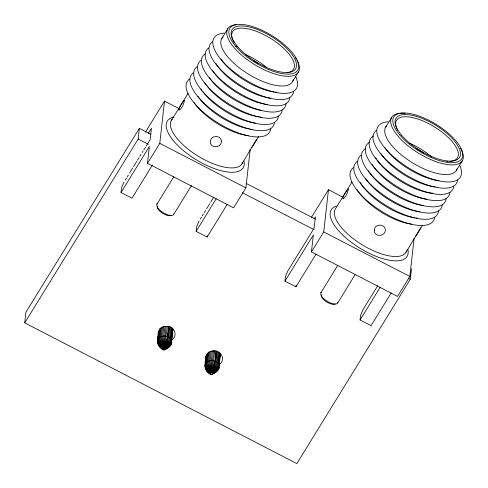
<?xml version="1.0" encoding="UTF-8"?>
<svg xmlns="http://www.w3.org/2000/svg" width="488" height="488" viewBox="0 0 488 488"><rect width="100%" height="100%" fill="white"/><g stroke="black" fill="none" stroke-linecap="round" stroke-linejoin="round"><path stroke-width="0.73" d="M172.844 328.912L171.422 341.576C174.478 345.992 158.954 353.593 163.669 347.834L163.883 335.994L164.968 326.313M220.301 353.458L218.88 366.116C221.936 370.538 206.418 378.133 211.127 372.381L211.341 360.54L212.426 350.86M164.377 349.89L164.987 348.987L164.358 347.981L167.878 336.83L168.683 327.015M211.835 374.43L212.445 373.534L211.816 372.527L215.336 361.376L216.208 350.805M163.669 347.834L166.152 326.332M211.127 372.381L213.61 350.872M411.469 268.632L410.274 279.276L296.856 463.6L24.711 322.855L25.907 312.21L139.373 128.393L150.877 134.322M152.488 164.907L131.998 198.207L121.018 192.528L121.555 187.74L124.013 182.115M24.711 322.855L138.177 139.031L139.373 128.393M250.204 149.413L245.885 187.868L233.599 207.839L147.492 163.309L149.389 146.418L121.018 192.528M147.492 163.309L159.783 143.338L164.517 101.108L178.645 108.415M158.612 332.438C157.276 338.879 155.934 346.004 162.876 349.634M158.655 332.761L157.569 342.442L162.571 348.957M158.856 331.401L157.612 341.38L162.577 348.767M157.899 342.015L157.728 343.503L162.602 349.14M158.228 339.038L158.399 337.543M159.454 328.924L157.856 340.337L162.62 348.591M159.985 328.772L158.899 338.452L158.283 339.355L162.693 348.42M160.759 327.979L159.674 337.665L162.937 348.127M161.668 327.32L160.583 337.007L163.096 348.011M162.699 326.814L161.613 336.5L163.273 347.926M163.809 326.478L162.724 336.159L163.468 347.865M167.317 326.527L164.358 347.981M168.433 326.899L167.347 336.58L164.267 347.938M169.549 326.685L168.378 337.116L164.45 348.029M170.556 326.625L169.305 337.8L164.609 348.151M171.343 327.442L170.092 338.611L164.743 348.292M172.057 327.613L170.715 339.532L164.852 348.45M170.648 344.168L170.477 345.656L164.81 349.512M172.502 328.607L171.166 340.526L171.422 341.576L164.974 348.804M171.337 341.734L171.001 344.711L164.901 349.347M171.501 340.246L171.837 337.263M172.002 335.775L172.337 332.798M172.508 331.303L172.758 329.071M173.008 328.802L171.337 343.698L164.962 349.17M227.219 204.399L207.119 237.058L196.139 231.379L196.676 226.591L199.135 220.966M207.119 237.058L207.272 235.692M206.156 356.24C204.954 362.871 203.063 370.398 210.334 374.18M206.119 357.308L205.027 366.988L210.029 373.497M206.479 354.453L205.07 365.921L210.84 374.497M205.521 365.073L205.692 363.578M206.833 354.215L205.314 364.884L210.078 373.137M205.71 367.586L205.539 369.074L210.121 373.863M207.443 353.312L206.357 362.999L205.747 363.895L210.157 372.966M208.217 352.525L207.132 362.206L210.395 372.667M209.132 351.866L208.041 361.553L210.554 372.558M210.157 351.36L209.071 361.047L210.731 372.466M211.267 351.018L210.182 360.705L210.926 372.411M214.86 350.329L211.816 372.527M215.891 351.445L214.805 361.126L211.725 372.484M217.007 351.232L215.842 361.663L211.908 372.576M217.935 351.915L216.764 362.346L212.066 372.692M218.801 351.982L217.55 363.157L212.201 372.832M219.429 352.903L218.179 364.072L212.31 372.997M219.96 353.153L218.624 365.073L218.88 366.116L212.433 373.35M218.63 367.769L218.459 369.257L212.359 373.893M218.88 365.536L219.13 363.298M219.38 361.065L219.631 358.832M219.881 356.594L220.131 354.361M220.442 353.776L218.801 368.245L212.42 373.716M316.047 254.138L295.948 286.804L284.962 281.125L285.498 276.336L287.957 270.706L314.101 228.225L315.382 216.788L314.193 218.722M295.948 286.804L296.1 285.431M414.147 238.004L409.835 276.464L397.549 296.436L311.442 251.906L313.339 235.009L284.962 281.125M311.442 251.906L323.733 231.934L328.467 189.704L342.594 197.012M391.169 292.989L371.069 325.655L360.083 319.975L360.626 315.187L363.078 309.557L377.736 285.742M164.932 348.621L171.166 340.526L170.092 338.611L167.878 336.83L169.33 326.564M212.39 373.168L218.624 365.073L217.55 363.157L215.336 361.376L216.788 351.104M173.911 176.577L156.886 204.24L157.032 206.619A9.833 3.91 31.6 0 0 165.566 213.951A9.833 3.91 31.6 0 0 173.679 214.476L191.497 185.525M337.861 265.173L320.836 292.837L320.982 295.216A9.833 3.91 31.6 0 0 329.516 302.548A9.833 3.91 31.6 0 0 337.629 303.072L355.05 274.768M173.685 214.476L173.899 213.811M337.635 303.072L337.849 302.407M420.656 227.615L420.333 228.402M256.554 139.409L242.066 163.632M420.137 228.817L406.016 252.229M188.008 93.415L182.17 102.968C180.34 104.951 176.113 114.698 181.646 107.671C182.878 106.268 186.721 95.691 182.427 102.553L171.319 120.505M351.958 182.012L345.858 191.998C343.949 194.09 340.325 203.106 345.595 196.261C346.858 194.816 350.616 184.391 346.376 191.15L335.268 209.102A41.431 16.476 31.6 0 0 363.926 245.854A41.431 16.476 31.6 0 0 406.602 250.899M145.381 132.205L164.517 101.108M148.267 133.34L151.433 128.191L150.151 139.635L146.186 146.071M125.196 180.182L126.386 178.248M127.179 176.961L128.368 175.033M129.552 173.1L132.724 167.951M133.517 166.664L136.683 161.516M137.476 160.229L139.062 157.654M139.855 156.367L141.038 154.434M142.228 152.506L143.021 151.219M143.814 149.932L145.4 147.358M221.735 38.57L227.695 28.89M200.318 219.033L201.507 217.105M202.3 215.818L203.49 213.884M204.283 212.597L205.466 210.663M206.656 208.736L209.828 203.588M210.615 202.3L213.787 197.152M196.139 231.379L216.233 198.714M292.483 81.697L298.442 72.017M311.326 217.563L328.467 189.704M385.685 127.167L391.644 117.48M360.083 319.975L380.183 287.31M456.433 170.294L462.392 160.607M258.701 136.561L253.296 145.278A6.32 0.323 -59.7 0 1 252.583 146.388M422.651 225.151L417.246 233.874A6.32 0.323 -59.7 0 1 416.532 234.984L415.52 236.32M252.577 146.406L251.57 147.724M156.886 204.24L157.356 203.734M320.836 292.837L321.305 292.324M164.987 348.987L171.483 342.643M212.445 373.534L218.941 367.183M211.45 374.552L212.768 373.418M212.268 374.058L217.935 370.203M164.188 349.963L167.964 347.816M211.646 374.503L215.421 372.362M164.688 349.658L169.781 346.51M212.152 374.204L217.239 371.051M164.541 349.786L168.933 347.236M212.006 374.333L216.398 371.777M167.878 336.83C164.962 335.311 161.028 335.878 158.899 338.452L162.803 348.261M215.336 361.376C212.426 359.851 208.486 360.425 206.357 362.999L210.261 372.808M246.318 183.512L315.358 219.094M138.177 139.031L148.334 144.265M242.414 192.754L314.162 229.738M408.249 278.227L410.274 279.276M159.783 143.338L245.885 187.868M323.733 231.934L409.835 276.464M206.79 370.904L208.632 372.265M159.332 346.358L163.029 349.762M207.65 371.655L210.487 374.308M206.082 370.038L210.212 374.028M158.624 345.492L162.754 349.481M158.081 344.528L162.663 349.316M209.139 372.801L210.657 374.418M161.174 347.724L163.193 349.872M205.186 368.05L210.06 373.686M374.272 230.58C374.381 237.308 385.178 236.637 385.38 230.287C385.74 224.151 375.699 223.193 374.449 229.049A6.069 5.563 19.8 0 0 374.272 230.58M460.562 148.23A41.431 16.476 31.6 0 1 443.696 163.895A41.431 16.476 31.6 0 1 396.238 133.987A41.431 16.476 31.6 0 1 405.229 113.362M457.018 168.964A41.431 16.476 31.6 0 1 412.793 162.992A41.431 16.476 31.6 0 1 386.539 126.002M396.695 128.387A35.776 14.231 31.6 0 1 434.686 127.057A35.776 14.231 31.6 0 1 449.905 161.333M447.947 161.363A35.776 14.231 31.6 0 1 446.55 161.29M397.574 130.253A35.776 14.231 31.6 0 1 396.994 129.076M459.696 165.304A48.324 19.221 31.6 0 1 409.505 168.47A48.324 19.221 31.6 0 1 388.235 121.738M409.645 143.252A35.776 14.231 31.6 0 1 431.673 156.941M439.017 180.633A41.431 16.476 31.6 0 1 384.825 147.596M416.093 148.358A31.366 12.474 31.6 0 1 423.645 153.006M457.628 179.938A48.324 19.221 31.6 0 1 405.68 174.692A48.324 19.221 31.6 0 1 376.358 130.4M435.192 186.855A41.431 16.476 31.6 0 1 380.994 153.818M453.797 186.154A48.324 19.221 31.6 0 1 400.66 180.17A48.324 19.221 31.6 0 1 373.564 135.969M432.783 193.187A41.431 16.476 31.6 0 1 377.169 160.034M376.394 158.807A41.431 16.476 31.6 0 1 375.693 157.6M449.973 192.376A48.324 19.221 31.6 0 1 396.835 186.392A48.324 19.221 31.6 0 1 369.739 142.185M407.919 249.618A44.53 17.708 31.6 0 1 360.272 248.41A44.53 17.708 31.6 0 1 336.464 206.064M426.902 199.22A41.431 16.476 31.6 0 1 373.344 166.256M372.942 165.639A41.431 16.476 31.6 0 1 372.204 164.419M446.148 198.592A48.324 19.221 31.6 0 1 393.005 192.607A48.324 19.221 31.6 0 1 365.915 148.407M411.597 224.096A41.431 16.476 31.6 0 1 356.899 189.295M423.712 205.509A41.431 16.476 31.6 0 1 368.379 170.641M434.668 217.251A48.324 19.221 31.6 0 1 382.72 212.006A48.324 19.221 31.6 0 1 353.397 167.713M442.317 204.814A48.324 19.221 31.6 0 1 390.376 199.568A48.324 19.221 31.6 0 1 361.053 155.275M417.478 218.063A41.431 16.476 31.6 0 1 416.057 217.947M414.776 217.794A41.431 16.476 31.6 0 1 360.388 182.475M419.887 211.725A41.431 16.476 31.6 0 1 365.689 178.687M438.492 211.029A48.324 19.221 31.6 0 1 386.545 205.784A48.324 19.221 31.6 0 1 357.228 161.491M335.171 303.908A8.284 3.294 31.6 0 1 326.228 301.633A8.284 3.294 31.6 0 1 321.415 294.856M296.948 60.231A41.431 16.476 31.6 0 1 281.07 75.573A41.431 16.476 31.6 0 1 234.551 48.16A41.431 16.476 31.6 0 1 236.564 24.644M295.478 57.804A41.431 16.476 31.6 0 1 296.253 59.03M293.264 79.648A41.431 16.476 31.6 0 1 248.843 74.396A41.431 16.476 31.6 0 1 223.12 36.893M233.044 40.486A35.776 14.231 31.6 0 1 269.669 37.814A35.776 14.231 31.6 0 1 286.688 72.675M237.058 46.817A35.776 14.231 31.6 0 1 236.216 45.72M234.301 42.871A35.776 14.231 31.6 0 1 233.319 41.065M295.746 76.707A48.324 19.221 31.6 0 1 245.555 79.879A48.324 19.221 31.6 0 1 224.285 33.141M245.696 54.656A35.776 14.231 31.6 0 1 266.594 67.393M276.489 92.153A41.431 16.476 31.6 0 1 275.067 92.037M273.786 91.884A41.431 16.476 31.6 0 1 220.875 58.999M253.339 60.42A31.366 12.474 31.6 0 1 258.573 63.647M293.678 91.341A48.324 19.221 31.6 0 1 241.731 86.095A48.324 19.221 31.6 0 1 212.408 41.803M270.608 98.186A41.431 16.476 31.6 0 1 215.909 63.391M289.848 97.563A48.324 19.221 31.6 0 1 237.906 92.317A48.324 19.221 31.6 0 1 208.583 48.025M267.418 104.475A41.431 16.476 31.6 0 1 212.445 70.217M286.023 103.779A48.324 19.221 31.6 0 1 232.886 97.795A48.324 19.221 31.6 0 1 205.79 53.588M243.969 161.022A44.53 17.708 31.6 0 1 195.218 159.137A44.53 17.708 31.6 0 1 173.807 117.138M261.641 110.447A41.431 16.476 31.6 0 1 209.395 77.659M242.652 162.309A41.431 16.476 31.6 0 1 198.427 156.331A41.431 16.476 31.6 0 1 172.172 119.347M282.198 110.001A48.324 19.221 31.6 0 1 230.251 104.755A48.324 19.221 31.6 0 1 200.928 60.463M248.282 135.572A41.431 16.476 31.6 0 1 194.084 102.535M261.184 117.028A41.431 16.476 31.6 0 1 259.762 116.913M258.475 116.76A41.431 16.476 31.6 0 1 205.93 84.418M205.564 83.875A41.431 16.476 31.6 0 1 204.789 82.655M270.718 128.655A48.324 19.221 31.6 0 1 218.77 123.409A48.324 19.221 31.6 0 1 189.448 79.117M278.367 116.217A48.324 19.221 31.6 0 1 226.426 110.971A48.324 19.221 31.6 0 1 197.103 66.679M252.107 129.351A41.431 16.476 31.6 0 1 250.826 129.198M249.496 128.997A41.431 16.476 31.6 0 1 197.914 96.313M255.297 123.061A41.431 16.476 31.6 0 1 202.88 91.732M201.739 90.097A41.431 16.476 31.6 0 1 200.964 88.871M274.543 122.439A48.324 19.221 31.6 0 1 222.595 117.193A48.324 19.221 31.6 0 1 193.279 72.901M171.221 215.312A8.284 3.294 31.6 0 1 162.278 213.036A8.284 3.294 31.6 0 1 157.465 206.259M158.222 335.311A8.516 7.68 6.4 0 1 163.742 326.685A8.516 7.68 6.4 0 1 174.1 330.571A8.516 7.68 6.4 0 1 171.587 340.319M205.863 360.522A8.516 7.68 6.4 0 1 210.731 351.384A8.516 7.68 6.4 0 1 221.436 354.91A8.516 7.68 6.4 0 1 219.045 364.859M221.436 141.209C221.851 147.846 210.456 148.999 210.322 141.984A6.069 5.563 19.8 0 1 210.499 140.459C211.713 134.853 221.174 135.377 221.436 141.209M399.782 135.011A39.882 15.86 31.6 0 0 459.916 160.662A39.882 15.86 31.6 0 0 423.59 117.834A39.882 15.86 31.6 0 0 399.782 135.011M401.575 135.188A37.326 14.847 31.6 0 0 457.854 159.198A37.326 14.847 31.6 0 0 423.858 119.115A37.326 14.847 31.6 0 0 401.575 135.188M235.832 46.415A39.882 15.86 31.6 0 0 295.966 72.065A39.882 15.86 31.6 0 0 259.64 29.243A39.882 15.86 31.6 0 0 235.832 46.415M237.625 46.598A37.326 14.847 31.6 0 0 293.904 70.608A37.326 14.847 31.6 0 0 259.909 30.524A37.326 14.847 31.6 0 0 237.625 46.598"/></g></svg>
